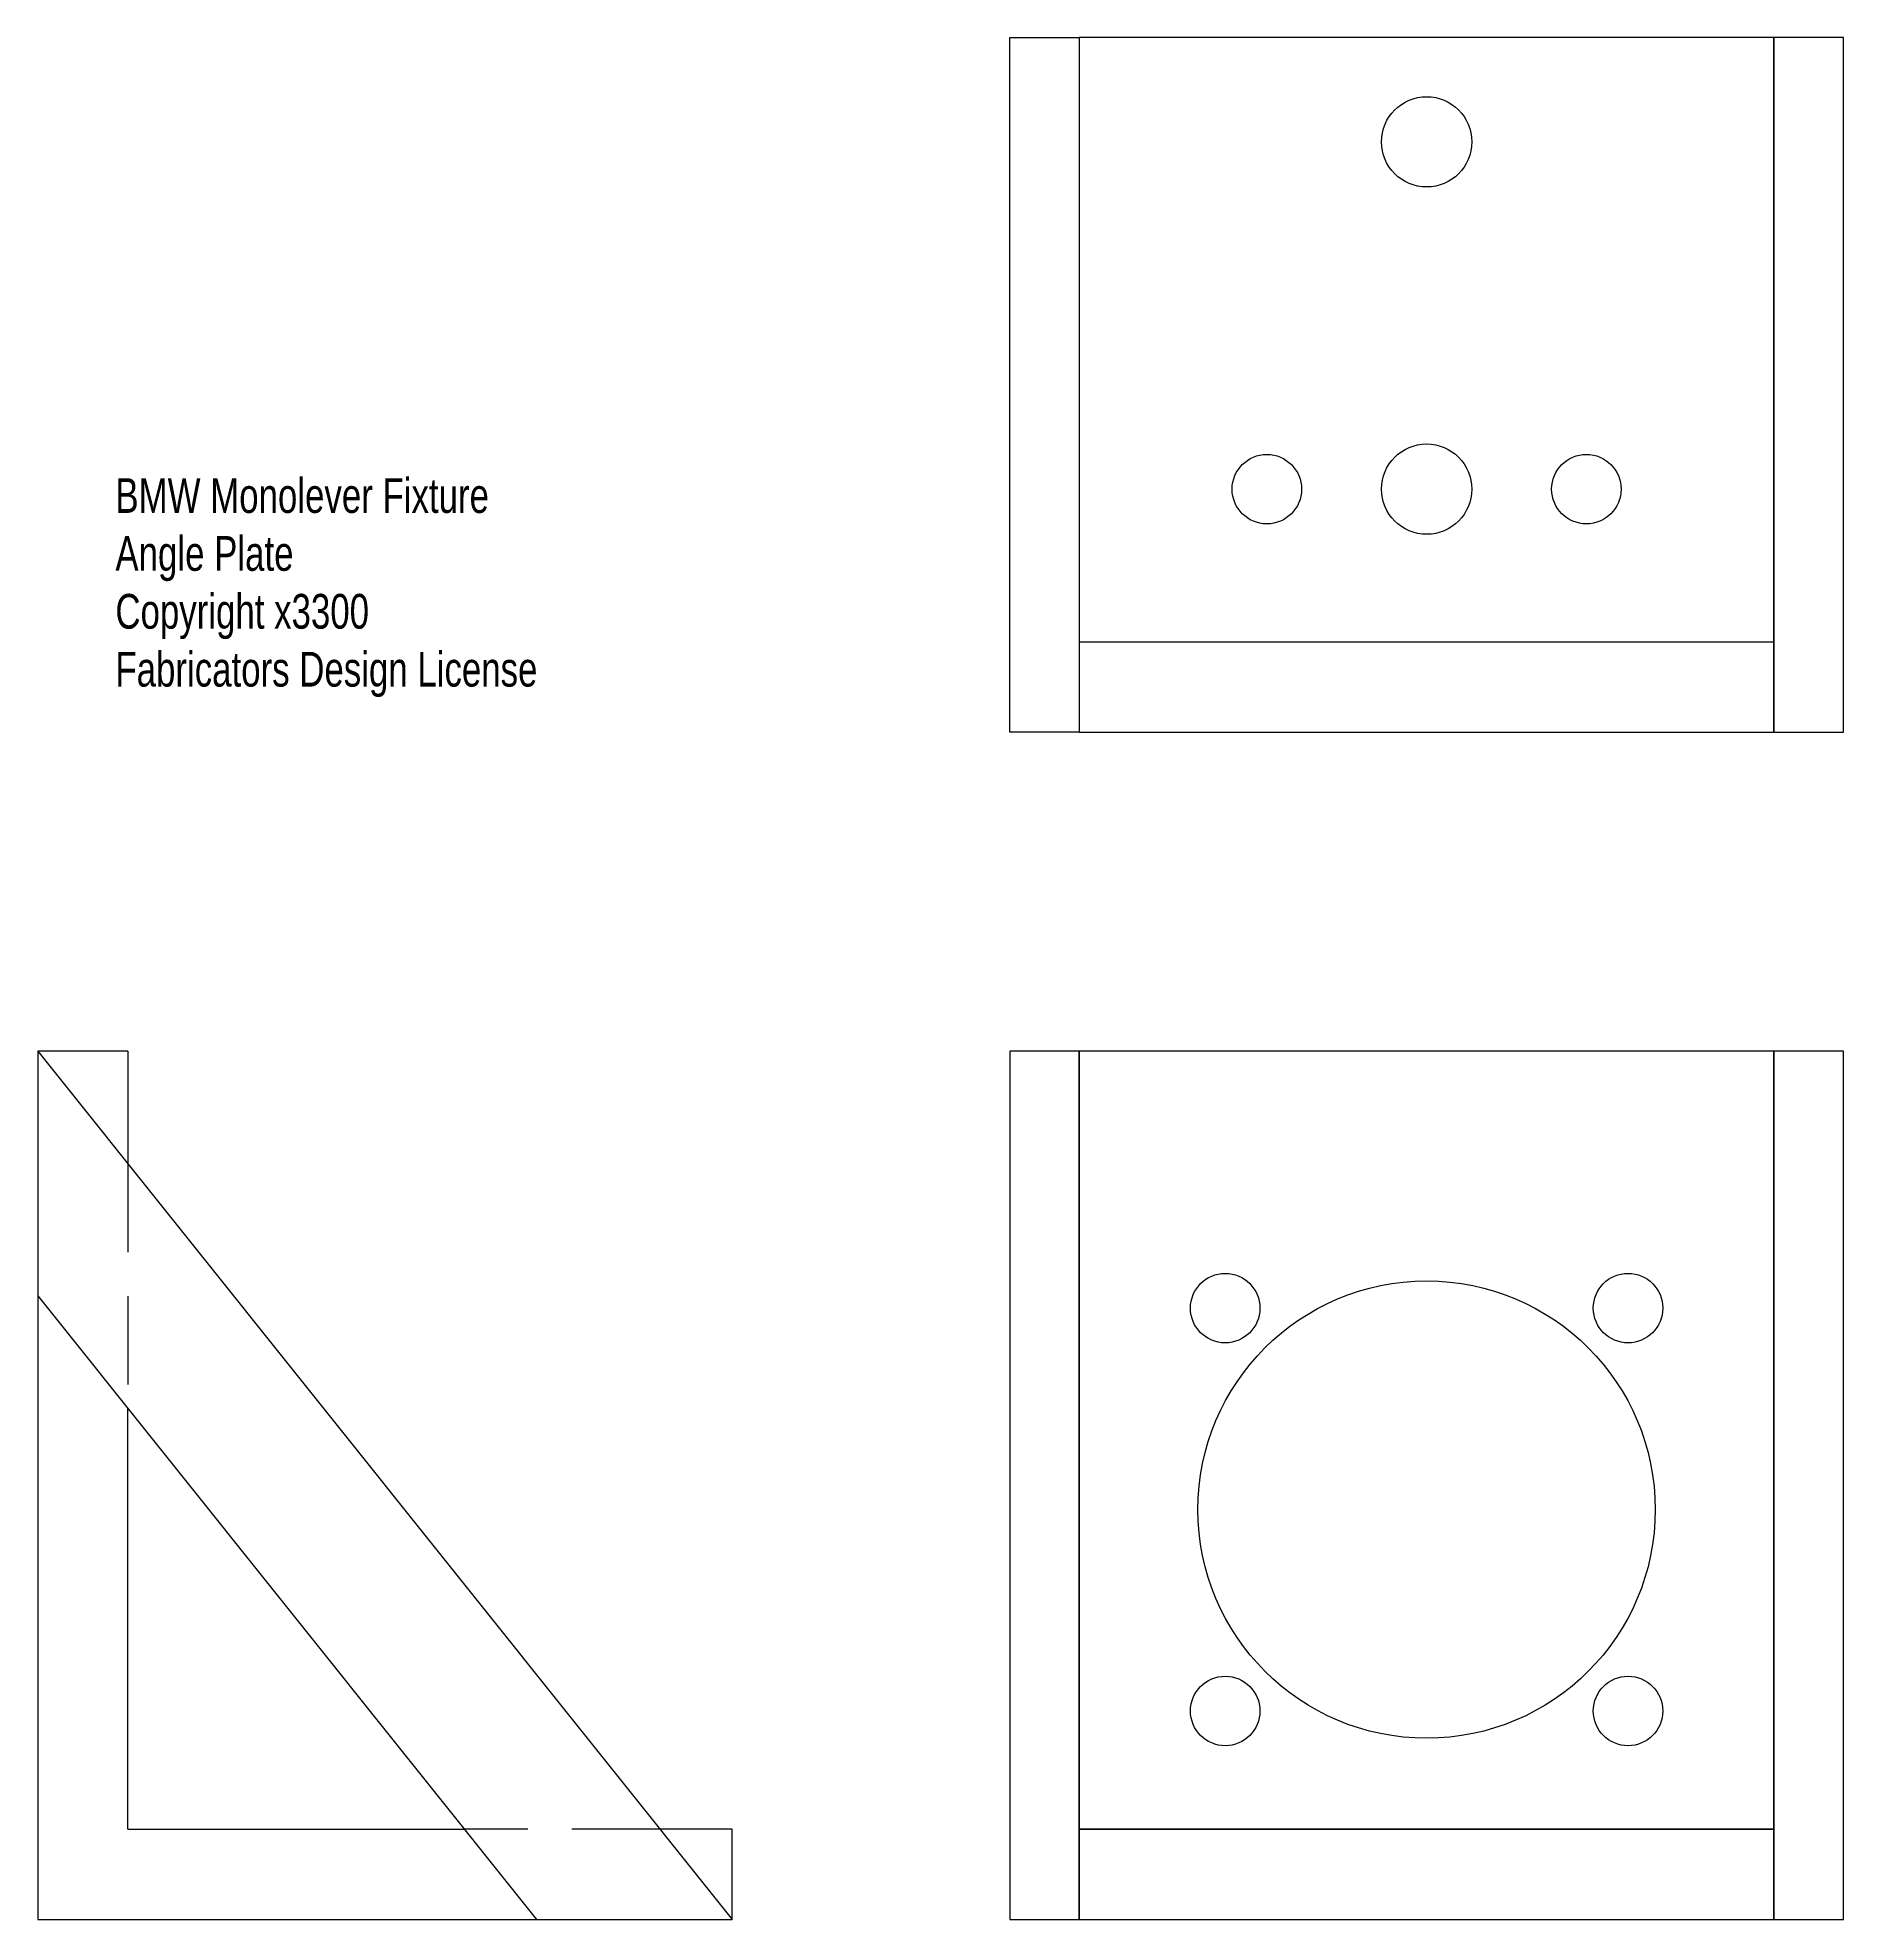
# Model space of a CAD drawing. Header units: millimetres. Extents: x -150 to 110, y 0 to 271.
import ezdxf

# ---------------------------------------------------------------- set-up
doc = ezdxf.new("R2010")
doc.units = ezdxf.units.MM
doc.linetypes.add('DASHED', pattern=[19.05, 12.7, -6.35])
doc.layers.get('0').update_dxf_attribs({"linetype": 'CONTINUOUS', "lineweight": 0})
doc.layers.add('hidden', color=7, linetype='DASHED', lineweight=0)
doc.layers.add('text', color=7, linetype='CONTINUOUS', lineweight=0)
doc.styles.get("Standard").update_dxf_attribs({"font": 'txt', "width": 0.75})

msp = doc.modelspace()

# ---------------------------------------------------------------- linework, layer by layer
for p, q in [((-10, 270.91), (0, 270.91)), ((-10, 170.91), (-10, 270.91)), ((100, 270.91), (0, 270.91)), ((0, 270.91), (0, 170.91)), ((0, 270.91), (0, 170.91)), ((100, 170.91), (100, 270.91)), ((110, 270.91), (100, 270.91)), ((100, 270.91), (100, 170.91)), ((110, 170.91), (110, 270.91)), ((0, 183.91), (100, 183.91)), ((0, 170.91), (-10, 170.91)), ((0, 170.91), (100, 170.91)), ((100, 170.91), (110, 170.91)), ((-149.97, 125), (-149.97, 0)), ((-149.97, 125), (-49.97, 0)), ((-136.97, 125), (-149.97, 125)), ((0, 125), (-10, 125)), ((-10, 125), (-10, 0)), ((100, 125), (0, 125)), ((0, 125), (0, 13)), ((0, 0), (0, 125)), ((100, 13), (100, 125)), ((110, 125), (100, 125)), ((100, 125), (100, 0)), ((110, 0), (110, 125)), ((-149.97, 89.78), (-78.15, 0)), ((-49.97, 0), (-49.97, 13)), ((100, 13), (0, 13)), ((0, 13), (0, 0)), ((0, 13), (100, 13)), ((100, 0), (100, 13)), ((-149.97, 0), (-49.97, 0)), ((-10, 0), (0, 0)), ((0, 0), (100, 0)), ((100, 0), (110, 0))]:
    msp.add_line(p, q)
for centre, radius in [((50, 255.91), 6.5), ((50, 205.91), 6.5), ((27, 205.91), 5), ((73, 205.91), 5), ((21, 88), 5), ((79, 88), 5), ((50, 59), 32.92), ((21, 30), 5), ((79, 30), 5)]:
    msp.add_circle(centre, radius)
at = {"layer": 'hidden'}
for p, q in [((-136.97, 108.75), (-136.97, 73.53)), ((-60.37, 13), (-88.55, 13))]:
    msp.add_line(p, q, dxfattribs=at)
at = {"layer": 'text'}
for p, q in [((-136.97, 125), (-136.97, 108.75)), ((-136.97, 13), (-136.97, 73.53)), ((-136.97, 13), (-88.55, 13)), ((-49.97, 13), (-60.37, 13))]:
    msp.add_line(p, q, dxfattribs=at)

# ---------------------------------------------------------------- texts
at = {"layer": 'text', "insert": (-138.78, 207.49), "char_height": 5, "width": 100, "attachment_point": 1}
msp.add_mtext('BMW\\~Monolever\\~Fixture\\PAngle\\~Plate\\PCopyright\\~x3300\\PFabricators\\~Design\\~License', dxfattribs=at)

doc.saveas('drawing.dxf')
